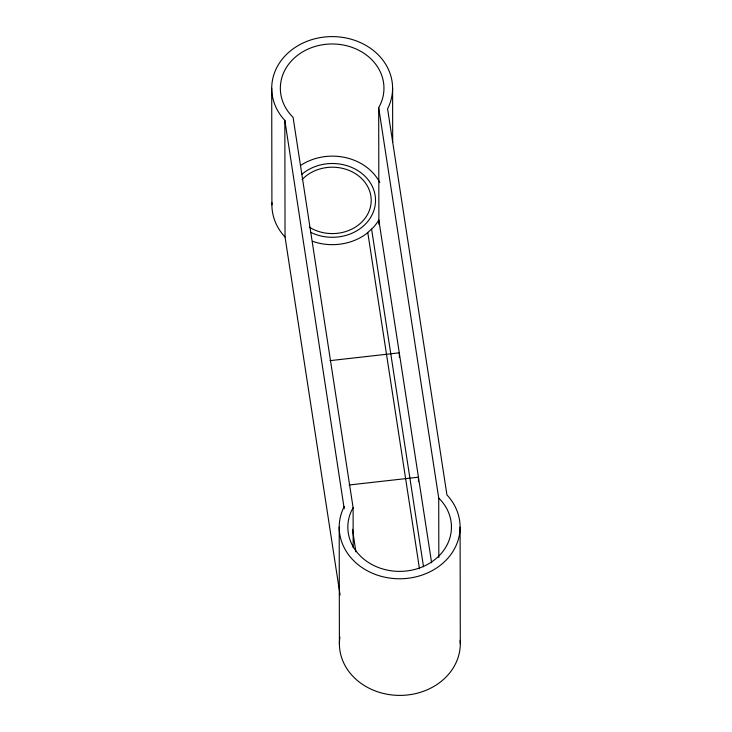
<?xml version="1.0" encoding="UTF-8"?>
<svg xmlns="http://www.w3.org/2000/svg" width="732" height="732" viewBox="0 0 732 732"><rect width="100%" height="100%" fill="white"/><g stroke="black" fill="none" stroke-linecap="round" stroke-linejoin="round"><path stroke-width="1.1" d="M378.892 224.303L378.691 107.677L380.009 105.179A51.807 44.268 -0.1 0 0 325.401 44.359A51.807 44.268 -0.1 0 0 291.043 115.208L293.075 117.33L353.108 507.697L353.181 547.719M344.223 506.571L343.802 507.368A60.445 51.652 -0.1 0 0 351.68 558.571L354.187 561.188A60.445 51.652 -0.1 0 0 453.849 549.952L455.487 546.868A60.445 51.652 -0.1 0 0 447.609 495.665L446.959 494.988L387.567 108.794L387.987 107.997A60.445 51.652 -0.1 0 0 324.276 37.048A60.445 51.652 -0.1 0 0 284.19 119.7L284.84 120.377L344.232 508.859M353.108 507.697L351.781 510.195A51.807 44.268 -0.1 0 0 358.534 554.078L360.684 556.32A51.807 44.268 -0.1 0 0 446.099 546.685L447.499 544.05A51.807 44.268 -0.1 0 0 440.755 500.157L438.724 498.044L378.691 107.677M329.958 360.656L399.333 352.833L399.343 357.317M349.082 484.996L418.457 477.182L418.466 481.665M340.087 594.97L285.041 237.012L284.391 236.335A60.445 51.652 -0.1 0 1 271.965 202.645M431.633 562.844L378.81 219.966A51.807 44.268 -0.1 0 1 373.439 227.332L366.494 233.673A51.807 44.268 -0.1 0 1 312.509 241.295M371.618 229.226L423.535 566.797M367.793 232.639L419.473 568.727M352.449 529.309L355.908 551.837M460.089 527.104L460.291 643.739M438.724 498.044L438.825 557.5M392.599 88.233L392.691 141.971M339.2 527.132L339.401 643.767M284.84 120.377L285.041 237.012M271.709 88.261L271.911 204.896M460.163 640.354A60.445 51.652 -0.1 0 1 455.688 663.503L454.05 666.577A60.445 51.652 -0.1 0 1 354.389 677.814L351.882 675.206A60.445 51.652 -0.1 0 1 339.923 637.023M300.825 165.286A51.807 44.268 -0.1 0 1 379.771 182.552M302.051 179.624A38.86 33.196 -0.1 0 1 356.237 174.198A38.86 33.196 -0.1 0 1 363.337 220.405A38.86 33.196 -0.1 0 1 309.362 227.176M301.831 174.317A43.17 36.893 -0.1 0 1 360.107 172.13A43.17 36.893 -0.1 0 1 367.711 221.549A43.17 36.893 -0.1 0 1 310.752 232.346"/></g></svg>
